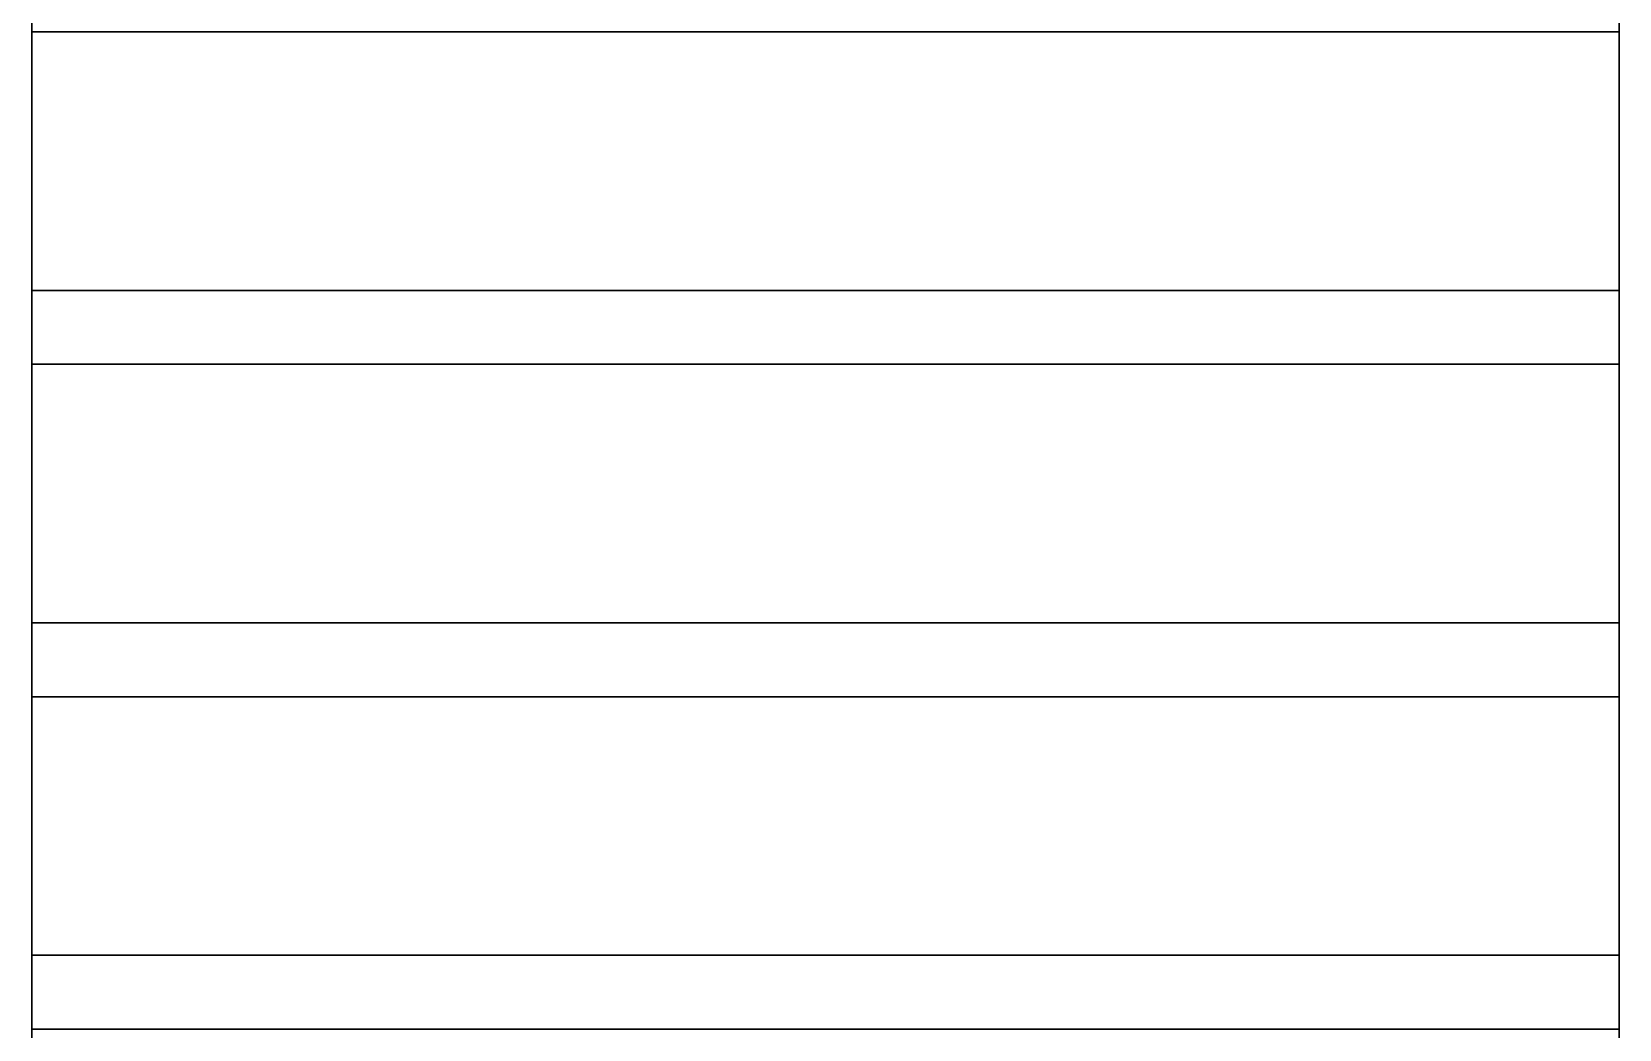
# Model space of a CAD drawing. Header units: millimetres. Extents: x 183355 to 194386, y -190559 to -183233.
# Drawn here: x 184942.2 to 185157.2, y -186511.9 to -186376.9 of the extents above; entities that cross this region are included whole.
import ezdxf

# ---------------------------------------------------------------- set-up
doc = ezdxf.new("R2010")
doc.units = ezdxf.units.MM
doc.header["$LTSCALE"] = 13
doc.layers.add('1', color=4, linetype='Continuous')
doc.layers.add('标注、文本', color=3, linetype='Continuous', lineweight=25)

# ---------------------------------------------------------------- blocks, each defined once
blk = doc.blocks.new('A$C43ED4F5E')
at = {"layer": '1', "ltscale": 5}
for p, q in [((215, 33.71), (215, 948.71)), ((215, 33.71), (215, 948.71)), ((0, 103.71), (0, 923.71)), ((0, 103.71), (0, 923.71)), ((215, 823.71), (0, 823.71)), ((215, 823.71), (0, 823.71)), ((215, 823.71), (0, 823.71)), ((215, 823.71), (0, 823.71)), ((0, 823.71), (215, 823.71)), ((215, 823.71), (0, 823.71)), ((215, 823.71), (0, 823.71)), ((215, 823.71), (0, 823.71)), ((215, 823.71), (0, 823.71)), ((215, 823.71), (0, 823.71)), ((215, 823.71), (0, 823.71)), ((0, 823.71), (215, 823.71)), ((215, 823.71), (0, 823.71)), ((215, 823.71), (0, 823.71)), ((215, 823.71), (0, 823.71)), ((215, 823.71), (0, 823.71)), ((0, 823.71), (215, 823.71)), ((215, 823.71), (0, 823.71)), ((215, 823.71), (0, 823.71)), ((215, 823.71), (0, 823.71)), ((215, 823.71), (0, 823.71)), ((0, 823.71), (215, 823.71)), ((215, 823.71), (0, 823.71)), ((215, 823.71), (0, 823.71)), ((215, 823.71), (0, 823.71)), ((215, 823.71), (0, 823.71)), ((215, 823.71), (0, 823.71)), ((215, 823.71), (0, 823.71)), ((0, 823.71), (215, 823.71)), ((215, 823.71), (0, 823.71)), ((215, 823.71), (0, 823.71)), ((215, 823.71), (0, 823.71)), ((215, 823.71), (0, 823.71)), ((0, 823.71), (215, 823.71)), ((215, 788.71), (0, 788.71)), ((215, 788.71), (0, 788.71)), ((215, 788.71), (0, 788.71)), ((215, 788.71), (0, 788.71)), ((0, 788.71), (215, 788.71)), ((0, 788.71), (215, 788.71)), ((215, 788.71), (0, 788.71)), ((215, 788.71), (0, 788.71)), ((215, 788.71), (0, 788.71)), ((215, 788.71), (0, 788.71)), ((0, 788.71), (215, 788.71)), ((0, 788.71), (215, 788.71)), ((215, 788.71), (0, 788.71)), ((215, 788.71), (0, 788.71)), ((215, 788.71), (0, 788.71)), ((215, 788.71), (0, 788.71)), ((0, 788.71), (215, 788.71)), ((0, 788.71), (215, 788.71)), ((215, 788.71), (0, 788.71)), ((215, 788.71), (0, 788.71)), ((215, 788.71), (0, 788.71)), ((215, 788.71), (0, 788.71)), ((0, 788.71), (215, 788.71)), ((0, 788.71), (215, 788.71)), ((215, 788.71), (0, 788.71)), ((215, 788.71), (0, 788.71)), ((215, 788.71), (0, 788.71)), ((215, 788.71), (0, 788.71)), ((0, 788.71), (215, 788.71)), ((0, 788.71), (215, 788.71)), ((215, 788.71), (0, 788.71)), ((215, 788.71), (0, 788.71)), ((215, 788.71), (0, 788.71)), ((215, 788.71), (0, 788.71)), ((0, 788.71), (215, 788.71)), ((0, 788.71), (215, 788.71)), ((215, 788.71), (0, 788.71)), ((215, 788.71), (0, 788.71)), ((215, 788.71), (0, 788.71)), ((215, 788.71), (0, 788.71)), ((0, 788.71), (215, 788.71)), ((0, 788.71), (215, 788.71)), ((215, 788.71), (0, 788.71)), ((215, 788.71), (0, 788.71)), ((215, 788.71), (0, 788.71)), ((215, 788.71), (0, 788.71)), ((0, 788.71), (215, 788.71)), ((0, 788.71), (215, 788.71)), ((215, 778.71), (0, 778.71)), ((215, 778.71), (0, 778.71)), ((215, 778.71), (0, 778.71)), ((215, 778.71), (0, 778.71)), ((0, 778.71), (215, 778.71)), ((215, 778.71), (0, 778.71)), ((215, 778.71), (0, 778.71)), ((215, 778.71), (0, 778.71)), ((215, 778.71), (0, 778.71)), ((0, 778.71), (215, 778.71)), ((215, 778.71), (0, 778.71)), ((215, 778.71), (0, 778.71)), ((215, 778.71), (0, 778.71)), ((215, 778.71), (0, 778.71)), ((0, 778.71), (215, 778.71)), ((215, 778.71), (0, 778.71)), ((215, 778.71), (0, 778.71)), ((215, 778.71), (0, 778.71)), ((215, 778.71), (0, 778.71)), ((0, 778.71), (215, 778.71)), ((215, 778.71), (0, 778.71)), ((215, 778.71), (0, 778.71)), ((215, 778.71), (0, 778.71)), ((215, 778.71), (0, 778.71)), ((0, 778.71), (215, 778.71)), ((215, 778.71), (0, 778.71)), ((215, 778.71), (0, 778.71)), ((215, 778.71), (0, 778.71)), ((215, 778.71), (0, 778.71)), ((0, 778.71), (215, 778.71)), ((215, 778.71), (0, 778.71)), ((215, 778.71), (0, 778.71)), ((215, 778.71), (0, 778.71)), ((215, 778.71), (0, 778.71)), ((0, 778.71), (215, 778.71)), ((215, 778.71), (0, 778.71)), ((215, 778.71), (0, 778.71)), ((215, 778.71), (0, 778.71)), ((215, 778.71), (0, 778.71)), ((0, 778.71), (215, 778.71)), ((215, 743.71), (0, 743.71)), ((215, 743.71), (0, 743.71)), ((215, 743.71), (0, 743.71)), ((215, 743.71), (0, 743.71)), ((0, 743.71), (215, 743.71)), ((0, 743.71), (215, 743.71)), ((215, 743.71), (0, 743.71)), ((215, 743.71), (0, 743.71)), ((215, 743.71), (0, 743.71)), ((215, 743.71), (0, 743.71)), ((0, 743.71), (215, 743.71)), ((0, 743.71), (215, 743.71)), ((215, 743.71), (0, 743.71)), ((215, 743.71), (0, 743.71)), ((215, 743.71), (0, 743.71)), ((215, 743.71), (0, 743.71)), ((0, 743.71), (215, 743.71)), ((0, 743.71), (215, 743.71)), ((215, 743.71), (0, 743.71)), ((215, 743.71), (0, 743.71)), ((215, 743.71), (0, 743.71)), ((215, 743.71), (0, 743.71)), ((0, 743.71), (215, 743.71)), ((0, 743.71), (215, 743.71)), ((215, 733.71), (0, 733.71)), ((215, 733.71), (0, 733.71)), ((215, 733.71), (0, 733.71)), ((215, 733.71), (0, 733.71)), ((0, 733.71), (215, 733.71)), ((215, 733.71), (0, 733.71)), ((215, 733.71), (0, 733.71)), ((215, 733.71), (0, 733.71)), ((215, 733.71), (0, 733.71)), ((0, 733.71), (215, 733.71)), ((215, 733.71), (0, 733.71)), ((215, 733.71), (0, 733.71)), ((215, 733.71), (0, 733.71)), ((215, 733.71), (0, 733.71)), ((0, 733.71), (215, 733.71)), ((215, 733.71), (0, 733.71)), ((215, 733.71), (0, 733.71)), ((215, 733.71), (0, 733.71)), ((215, 733.71), (0, 733.71)), ((0, 733.71), (215, 733.71)), ((215, 698.71), (0, 698.71)), ((215, 698.71), (0, 698.71)), ((215, 698.71), (0, 698.71)), ((215, 698.71), (0, 698.71)), ((0, 698.71), (215, 698.71)), ((0, 698.71), (215, 698.71)), ((215, 698.71), (0, 698.71)), ((215, 698.71), (0, 698.71)), ((215, 698.71), (0, 698.71)), ((215, 698.71), (0, 698.71)), ((0, 698.71), (215, 698.71)), ((0, 698.71), (215, 698.71)), ((215, 698.71), (0, 698.71)), ((215, 698.71), (0, 698.71)), ((215, 698.71), (0, 698.71)), ((215, 698.71), (0, 698.71)), ((0, 698.71), (215, 698.71)), ((0, 698.71), (215, 698.71)), ((215, 698.71), (0, 698.71)), ((215, 698.71), (0, 698.71)), ((215, 698.71), (0, 698.71)), ((215, 698.71), (0, 698.71)), ((0, 698.71), (215, 698.71)), ((0, 698.71), (215, 698.71)), ((215, 688.71), (0, 688.71)), ((215, 688.71), (0, 688.71)), ((215, 688.71), (0, 688.71)), ((215, 688.71), (0, 688.71)), ((0, 688.71), (215, 688.71)), ((215, 688.71), (0, 688.71)), ((215, 688.71), (0, 688.71)), ((215, 688.71), (0, 688.71)), ((215, 688.71), (0, 688.71)), ((0, 688.71), (215, 688.71)), ((215, 688.71), (0, 688.71)), ((215, 688.71), (0, 688.71)), ((0, 688.71), (215, 688.71)), ((215, 688.71), (0, 688.71)), ((215, 688.71), (0, 688.71)), ((215, 688.71), (0, 688.71)), ((215, 688.71), (0, 688.71)), ((0, 688.71), (215, 688.71))]:
    blk.add_line(p, q, dxfattribs=at)
at = {"layer": '标注、文本', "color": 4, "lineweight": 30}
for p, q in [((215, 33.71), (215, 948.71)), ((215, 33.71), (215, 948.71)), ((0, 103.71), (0, 923.71)), ((0, 103.71), (0, 923.71)), ((215, 823.71), (0, 823.71)), ((215, 823.71), (0, 823.71)), ((215, 823.71), (0, 823.71)), ((215, 823.71), (0, 823.71)), ((0, 823.71), (215, 823.71)), ((215, 823.71), (0, 823.71)), ((215, 823.71), (0, 823.71)), ((215, 823.71), (0, 823.71)), ((215, 823.71), (0, 823.71)), ((215, 823.71), (0, 823.71)), ((215, 823.71), (0, 823.71)), ((0, 823.71), (215, 823.71)), ((215, 823.71), (0, 823.71)), ((215, 823.71), (0, 823.71)), ((215, 823.71), (0, 823.71)), ((215, 823.71), (0, 823.71)), ((0, 823.71), (215, 823.71)), ((215, 823.71), (0, 823.71)), ((215, 823.71), (0, 823.71)), ((215, 823.71), (0, 823.71)), ((215, 823.71), (0, 823.71)), ((0, 823.71), (215, 823.71)), ((215, 823.71), (0, 823.71)), ((215, 823.71), (0, 823.71)), ((215, 823.71), (0, 823.71)), ((215, 823.71), (0, 823.71)), ((215, 823.71), (0, 823.71)), ((215, 823.71), (0, 823.71)), ((0, 823.71), (215, 823.71)), ((215, 823.71), (0, 823.71)), ((215, 823.71), (0, 823.71)), ((215, 823.71), (0, 823.71)), ((215, 823.71), (0, 823.71)), ((0, 823.71), (215, 823.71)), ((215, 788.71), (0, 788.71)), ((215, 788.71), (0, 788.71)), ((215, 788.71), (0, 788.71)), ((215, 788.71), (0, 788.71)), ((0, 788.71), (215, 788.71)), ((0, 788.71), (215, 788.71)), ((215, 788.71), (0, 788.71)), ((215, 788.71), (0, 788.71)), ((215, 788.71), (0, 788.71)), ((215, 788.71), (0, 788.71)), ((0, 788.71), (215, 788.71)), ((0, 788.71), (215, 788.71)), ((215, 788.71), (0, 788.71)), ((215, 788.71), (0, 788.71)), ((215, 788.71), (0, 788.71)), ((215, 788.71), (0, 788.71)), ((0, 788.71), (215, 788.71)), ((0, 788.71), (215, 788.71)), ((215, 788.71), (0, 788.71)), ((215, 788.71), (0, 788.71)), ((215, 788.71), (0, 788.71)), ((215, 788.71), (0, 788.71)), ((0, 788.71), (215, 788.71)), ((0, 788.71), (215, 788.71)), ((215, 788.71), (0, 788.71)), ((215, 788.71), (0, 788.71)), ((215, 788.71), (0, 788.71)), ((215, 788.71), (0, 788.71)), ((0, 788.71), (215, 788.71)), ((0, 788.71), (215, 788.71)), ((215, 788.71), (0, 788.71)), ((215, 788.71), (0, 788.71)), ((215, 788.71), (0, 788.71)), ((215, 788.71), (0, 788.71)), ((0, 788.71), (215, 788.71)), ((0, 788.71), (215, 788.71)), ((215, 788.71), (0, 788.71)), ((215, 788.71), (0, 788.71)), ((215, 788.71), (0, 788.71)), ((215, 788.71), (0, 788.71)), ((0, 788.71), (215, 788.71)), ((0, 788.71), (215, 788.71)), ((215, 788.71), (0, 788.71)), ((215, 788.71), (0, 788.71)), ((215, 788.71), (0, 788.71)), ((215, 788.71), (0, 788.71)), ((0, 788.71), (215, 788.71)), ((0, 788.71), (215, 788.71)), ((215, 778.71), (0, 778.71)), ((215, 778.71), (0, 778.71)), ((215, 778.71), (0, 778.71)), ((215, 778.71), (0, 778.71)), ((0, 778.71), (215, 778.71)), ((215, 778.71), (0, 778.71)), ((215, 778.71), (0, 778.71)), ((215, 778.71), (0, 778.71)), ((215, 778.71), (0, 778.71)), ((0, 778.71), (215, 778.71)), ((215, 778.71), (0, 778.71)), ((215, 778.71), (0, 778.71)), ((215, 778.71), (0, 778.71)), ((215, 778.71), (0, 778.71)), ((0, 778.71), (215, 778.71)), ((215, 778.71), (0, 778.71)), ((215, 778.71), (0, 778.71)), ((215, 778.71), (0, 778.71)), ((215, 778.71), (0, 778.71)), ((0, 778.71), (215, 778.71)), ((215, 778.71), (0, 778.71)), ((215, 778.71), (0, 778.71)), ((215, 778.71), (0, 778.71)), ((215, 778.71), (0, 778.71)), ((0, 778.71), (215, 778.71)), ((215, 778.71), (0, 778.71)), ((215, 778.71), (0, 778.71)), ((215, 778.71), (0, 778.71)), ((215, 778.71), (0, 778.71)), ((0, 778.71), (215, 778.71)), ((215, 778.71), (0, 778.71)), ((215, 778.71), (0, 778.71)), ((215, 778.71), (0, 778.71)), ((215, 778.71), (0, 778.71)), ((0, 778.71), (215, 778.71)), ((215, 778.71), (0, 778.71)), ((215, 778.71), (0, 778.71)), ((215, 778.71), (0, 778.71)), ((215, 778.71), (0, 778.71)), ((0, 778.71), (215, 778.71)), ((215, 743.71), (0, 743.71)), ((215, 743.71), (0, 743.71)), ((215, 743.71), (0, 743.71)), ((215, 743.71), (0, 743.71)), ((0, 743.71), (215, 743.71)), ((0, 743.71), (215, 743.71)), ((215, 743.71), (0, 743.71)), ((215, 743.71), (0, 743.71)), ((215, 743.71), (0, 743.71)), ((215, 743.71), (0, 743.71)), ((0, 743.71), (215, 743.71)), ((0, 743.71), (215, 743.71)), ((215, 743.71), (0, 743.71)), ((215, 743.71), (0, 743.71)), ((215, 743.71), (0, 743.71)), ((215, 743.71), (0, 743.71)), ((0, 743.71), (215, 743.71)), ((0, 743.71), (215, 743.71)), ((215, 743.71), (0, 743.71)), ((215, 743.71), (0, 743.71)), ((215, 743.71), (0, 743.71)), ((215, 743.71), (0, 743.71)), ((0, 743.71), (215, 743.71)), ((0, 743.71), (215, 743.71)), ((215, 733.71), (0, 733.71)), ((215, 733.71), (0, 733.71)), ((215, 733.71), (0, 733.71)), ((215, 733.71), (0, 733.71)), ((0, 733.71), (215, 733.71)), ((215, 733.71), (0, 733.71)), ((215, 733.71), (0, 733.71)), ((215, 733.71), (0, 733.71)), ((215, 733.71), (0, 733.71)), ((0, 733.71), (215, 733.71)), ((215, 733.71), (0, 733.71)), ((215, 733.71), (0, 733.71)), ((215, 733.71), (0, 733.71)), ((215, 733.71), (0, 733.71)), ((0, 733.71), (215, 733.71)), ((215, 733.71), (0, 733.71)), ((215, 733.71), (0, 733.71)), ((215, 733.71), (0, 733.71)), ((215, 733.71), (0, 733.71)), ((0, 733.71), (215, 733.71)), ((215, 698.71), (0, 698.71)), ((215, 698.71), (0, 698.71)), ((215, 698.71), (0, 698.71)), ((215, 698.71), (0, 698.71)), ((0, 698.71), (215, 698.71)), ((0, 698.71), (215, 698.71)), ((215, 698.71), (0, 698.71)), ((215, 698.71), (0, 698.71)), ((215, 698.71), (0, 698.71)), ((215, 698.71), (0, 698.71)), ((0, 698.71), (215, 698.71)), ((0, 698.71), (215, 698.71)), ((215, 698.71), (0, 698.71)), ((215, 698.71), (0, 698.71)), ((215, 698.71), (0, 698.71)), ((215, 698.71), (0, 698.71)), ((0, 698.71), (215, 698.71)), ((0, 698.71), (215, 698.71)), ((215, 698.71), (0, 698.71)), ((215, 698.71), (0, 698.71)), ((215, 698.71), (0, 698.71)), ((215, 698.71), (0, 698.71)), ((0, 698.71), (215, 698.71)), ((0, 698.71), (215, 698.71)), ((215, 688.71), (0, 688.71)), ((215, 688.71), (0, 688.71)), ((215, 688.71), (0, 688.71)), ((215, 688.71), (0, 688.71)), ((0, 688.71), (215, 688.71)), ((215, 688.71), (0, 688.71)), ((215, 688.71), (0, 688.71)), ((215, 688.71), (0, 688.71)), ((215, 688.71), (0, 688.71)), ((0, 688.71), (215, 688.71)), ((215, 688.71), (0, 688.71)), ((215, 688.71), (0, 688.71)), ((0, 688.71), (215, 688.71)), ((215, 688.71), (0, 688.71)), ((215, 688.71), (0, 688.71)), ((215, 688.71), (0, 688.71)), ((215, 688.71), (0, 688.71)), ((0, 688.71), (215, 688.71))]:
    blk.add_line(p, q, dxfattribs=at)

msp = doc.modelspace()

# ---------------------------------------------------------------- block references
at = {"layer": '标注、文本'}
msp.add_blockref('A$C43ED4F5E', (184942.215, -187200.597), dxfattribs=at)

doc.saveas('drawing.dxf')
